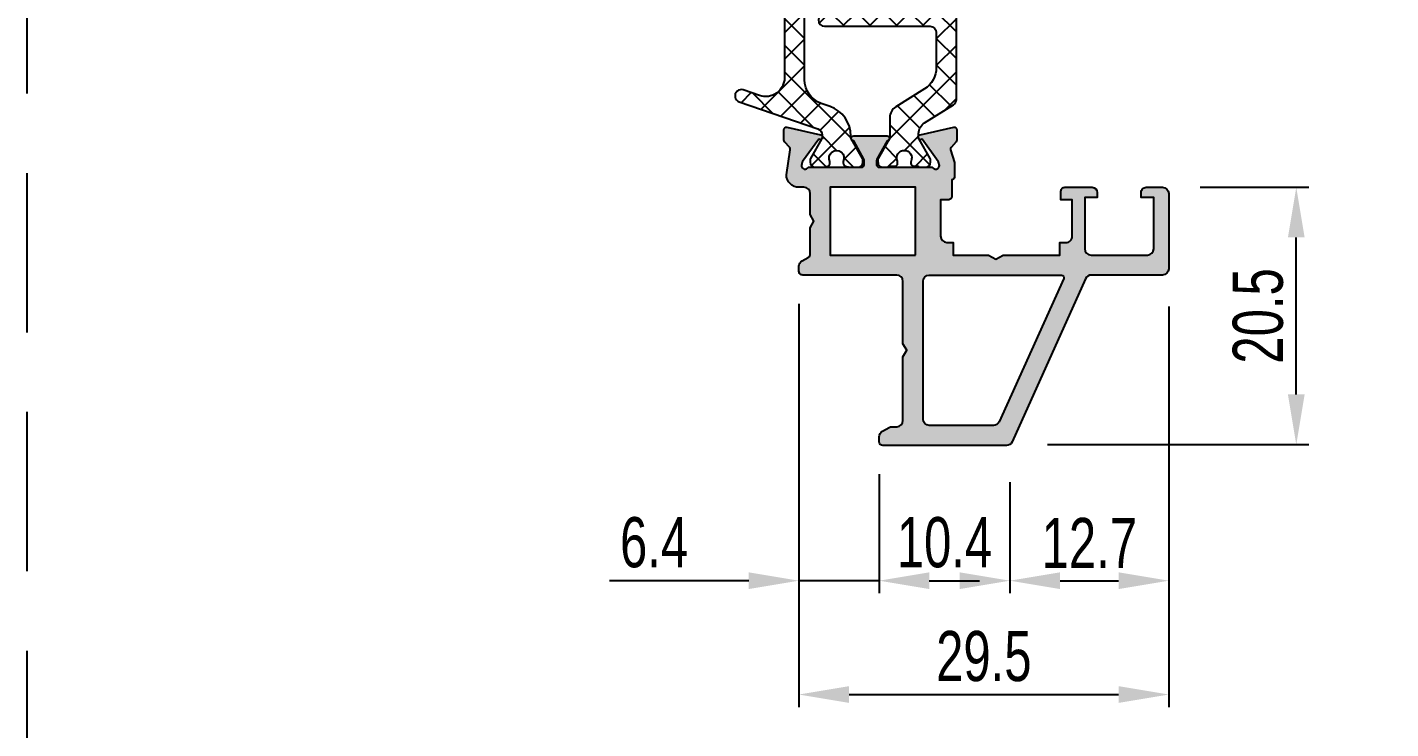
# Model space of a CAD drawing. Header units: millimetres. Extents: x -158 to 6343, y 4572 to 7765.
# Drawn here: x 3691 to 3799.8, y 5374.2 to 5430.2 of the extents above; entities that cross this region are included whole.
import ezdxf

# ---------------------------------------------------------------- set-up
doc = ezdxf.new("R2010")
doc.units = ezdxf.units.MM
doc.header["$LTSCALE"] = 0.2
doc.linetypes.add('DASHED2', pattern=[9.524999999999999, 6.35, -3.175])
for name, color, linetype in [('REYNAERS', 7, 'Continuous'), ('RI-DIMENSION', 7, 'Continuous'), ('RI-HATCH-PI', 4, 'Continuous'), ('RI-LAYOUT', 7, 'Continuous'), ('RI-PROFILE', 7, 'Continuous')]:
    doc.layers.add(name, color=color, linetype=linetype)
doc.styles.add('T7', font='arial.ttf', dxfattribs={"width": 0.7})
doc.dimstyles.new('SCHAAL1OP1', dxfattribs={"dimscale": 0, "dimtxt": 2, "dimasz": 2, "dimexe": 0.5, "dimexo": 1.5, "dimgap": 0.5, "dimtad": 1, "dimdec": 1, "dimzin": 9, "dimdsep": 46, "dimtxsty": 'T7', "dimcen": 2.5, "dimclrd": 256, "dimclre": 256, "dimclrt": 256, "dimadec": 1, "dimazin": 2, "dimtfac": 1, "dimtdec": 1, "dimtmove": 0, "dimatfit": 3, "dimfxl": 1, "dimtolj": 1, "dimtzin": 9, "dimlwd": -1, "dimlwe": -1, "dimarcsym": 0})

# ---------------------------------------------------------------- blocks, each defined once
blk = doc.blocks.new('0000771L')
at = {"layer": 'RI-HATCH-PI'}
h = blk.add_hatch(dxfattribs=at)
h.set_pattern_fill('_USER', color=256, scale=1.5, angle=45, style=0, double=1, pattern_type=0)
h.set_pattern_definition([(45, (-2.744036055404067, -250.6072429139832), (-1.060660171779821, 1.060660171779821), []), (135, (-2.744036055404067, -250.6072429139832), (-1.060660171779821, -1.060660171779821), [])])
h.paths.add_polyline_path([(-1.221007501593126, 26.14868742104905), (-0.5112406230107656, 26.40146833854164, 0.3172034444200635), (1.15000000000191, 28.7565655143528), (1.150000000001924, 28.86416697508094, -0.1316524975873717), (1.19019237886668, 29.01416697508122), (2.07320508075675, 30.54358983848336, 0.131652497587405), (2.099999999999994, 30.64358983848385), (2.099999999999994, 30.84999999999976, 0.4142135623730951), (1.700000000000017, 31.24999999999974), (1.118033988750603, 31.24999999999974, 0.04463227282278825), (1.082540846250667, 31.24682539682515, -0.01228680295397084), (0.7863281249999199, 31.20089361311632, 0.3768397148832004), (0.5250000000000199, 30.90339657769613), (0.5250000000000057, 30.79047375096527, -1.696140478029919), (-0.5249999999999488, 30.79047375096539), (-0.5249999999999915, 30.90339657769593, 0.3768397148830214), (-0.7863281250000478, 31.20089361311634, -0.01228680295389562), (-1.082540846248877, 31.24682539682495, 0.04463227282270655), (-1.118033988748476, 31.24999999999951), (-1.699999999999093, 31.24999999999974, 0.4142135623731891), (-2.099999999999909, 30.84999999999911), (-2.099999999999923, 30.64358983848727, 0.1316524975873226), (-2.073205080756742, 30.54358983848693), (-1.190192378864621, 29.01416697507984, -0.1316524975851595), (-1.15000000000002, 28.86416697508252), (-1.149999999998272, 28.65695085332744, -0.3201025237032824), (-1.487215922769649, 28.18419156552362), (-7.762784077233305, 26.02334016086036, 1), (-7.437215922776193, 25.0778215852612), (-6.138352231690401, 25.52505622000139, -0.515033843275231), (-4.150000000004638, 24.1067783566024), (-4.150000000004638, 16.24999999999963, -0.4142135623731006), (-4.650000000004648, 15.74999999999963), (-7.600000000004617, 15.74999999999968, 1), (-7.600000000004667, 14.74999999999985), (-4.650000000004656, 14.74999999999963, -0.4142135623730723), (-4.150000000004638, 14.24999999999957), (-4.150000000004638, 6.393221643397307, -0.5150338432752145), (-6.138352231690329, 4.974943779998299), (-7.437215922776127, 5.422178414738411, 1), (-7.762784077233255, 4.47665983913905), (-1.487215922769655, 2.315808434476093, -0.3201025237032925), (-1.149999999998272, 1.843049146672282), (-1.15000000000002, 1.635833024917172, -0.1316524975851625), (-1.190192378864624, 1.485833024919835), (-2.073205080756726, -0.04358983848719333, 0.1316524975873085), (-2.099999999999909, -0.1435898384875287), (-2.099999999999909, -0.3499999999993726, 0.4142135623732665), (-1.699999999999015, -0.750000000000032), (-1.118033988749292, -0.7499999999996909, 0.04463227282244023), (-1.082540846249611, -0.7468253968251268, -0.01228680295391404), (-0.7863281250001117, -0.7008936131166976, 0.3768397148834404), (-0.5249999999999915, -0.4033965776963555), (-0.5250000000000057, -0.2904737509655639, -1.696140478029919), (0.5249999999999488, -0.2904737509656776), (0.5250000000000057, -0.4033965776962525, 0.3768397148829306), (0.7863281250000078, -0.700893613116623, -0.01228680295391019), (1.082540846249159, -0.7468253968253435, 0.04463227282283065), (1.118033988748795, -0.7499999999999183), (1.69999999999996, -0.750000000000032, 0.4142135623731938), (2.100000000000023, -0.3499999999999908), (2.099999999999994, -0.1435898384862, 0.1316524975872054), (2.073205080756942, -0.04358983848632292), (1.190192378866577, 1.485833024918666, -0.1316524975872047), (1.150000000001924, 1.635833024918757), (1.15000000000191, 1.743434485646919, 0.3172034444200653), (-0.5112406230107762, 4.098531661458065), (-1.221007501589216, 4.351312578949258, -0.3172034444200455), (-2.549999999999728, 6.235390319598554), (-2.550000000003365, 24.26460968039932, -0.3172034444201555)])
at = {"layer": 'RI-PROFILE'}
blk.add_lwpolyline([(-7.762784077233235, 26.02334016086038, 1.000000000000064), (-7.43721592277619, 25.0778215852612), (-6.138352231690362, 25.5250562200014, -0.5150338432752222), (-4.150000000004638, 24.1067783566024), (-4.150000000004638, 16.24999999999963, -0.414213562373095), (-4.650000000004638, 15.74999999999963), (-7.600000000004613, 15.74999999999968, 0.9999999999999999), (-7.600000000004641, 14.74999999999985), (-4.650000000004638, 14.74999999999963, -0.4142135623730284), (-4.150000000004638, 14.24999999999963), (-4.150000000004638, 6.393221643397308, -0.5150338432752224), (-6.138352231690362, 4.97494377999831), (-7.437215922776076, 5.422178414738394, 1.000000000000072), (-7.762784077233235, 4.476659839139043), (-1.487215922769693, 2.315808434476108, -0.320102523701012), (-1.149999999998272, 1.843049146676461), (-1.15000000000002, 1.635833024919717, -0.1316524975874129), (-1.19019237886468, 1.48583302491974), (-2.073205080755997, -0.04358983848593123, 0.1316524975874486), (-2.099999999999909, -0.1435898384861813), (-2.099999999999909, -0.3499999999995991, 0.4142135623723874), (-1.699999999999989, -0.7500000000000311), (-1.118033988749943, -0.74999999999969, 0.04463227282279933), (-1.082540846249969, -0.7468253968251899, -0.0122868029539525), (-0.7863281249995424, -0.7008936131166221, 0.3768397148831335), (-0.5249999999999915, -0.4033965776961024), (-0.5250000000000057, -0.290473750965563, -1.696140478029919), (0.5249999999999488, -0.2904737509656767), (0.5250000000000057, -0.4033965776961024, 0.3768397148830993), (0.7863281250000398, -0.7008936131166221, -0.01228680295395212), (1.082540846250197, -0.746825396825531, 0.04463227282291191), (1.118033988749914, -0.7499999999999174), (1.700000000000017, -0.7500000000000311, 0.4142135623731054), (2.100000000000023, -0.3500000000000538), (2.099999999999994, -0.1435898384862382, 0.1316524975874124), (2.073205080756878, -0.04358983848621545), (1.190192378865959, 1.48583302491974, -0.1316524975874498), (1.150000000001924, 1.635833024920285), (1.15000000000191, 1.743434485647268, 0.3172034444202084), (-0.511240623012327, 4.09853166145862), (-1.221007501589611, 4.351312578949401, -0.3172034444200902), (-2.549999999999727, 6.235390319599301), (-2.550000000003365, 24.26460968039933, -0.3172034444201574), (-1.221007501593107, 26.14868742104906), (-0.511240623012327, 26.40146833854109, 0.3172034444202195), (1.15000000000191, 28.75656551435256), (1.150000000001924, 28.86416697507942, -0.1316524975874378), (1.190192378865959, 29.01416697507997), (2.073205080757802, 30.54358983848519, 0.1316524975874002), (2.099999999999994, 30.64358983848595), (2.099999999999994, 30.84999999999976, 0.414213562373095), (1.700000000000017, 31.24999999999974), (1.118033988749914, 31.24999999999974, 0.04463227282288599), (1.082540846249913, 31.24682539682501, -0.01228680295395267), (0.7863281249995993, 31.20089361311627, 0.3768397148831936), (0.5250000000000199, 30.90339657769581), (0.5250000000000057, 30.79047375096527, -1.696140478029919), (-0.5249999999999488, 30.79047375096539), (-0.5249999999999915, 30.90339657769581, 0.3768397148830991), (-0.7863281250000114, 31.20089361311633, -0.01228680295395267), (-1.082540846250211, 31.24682539682518, 0.04463227282281151), (-1.118033988749914, 31.24999999999951), (-1.699999999999989, 31.24999999999974, 0.4142135623723874), (-2.099999999999909, 30.84999999999931), (-2.099999999999923, 30.64358983848589, 0.1316524975874577), (-2.073205080755997, 30.54358983848564), (-1.190192378864694, 29.01416697507997, -0.1316524975874249), (-1.15000000000002, 28.86416697507999), (-1.149999999998272, 28.65695085332325, -0.3201025237009971), (-1.487215922769693, 28.1841915655236)], format="xyb", close=True, dxfattribs=at)
blk = doc.blocks.new('0000868R')
at = {"layer": 'RI-HATCH-PI'}
h = blk.add_hatch(dxfattribs=at)
h.set_pattern_fill('_USER', color=256, scale=1.5, angle=45, style=0, double=1, pattern_type=0)
h.set_pattern_definition([(45, (-42.09515143727123, -124.3601148379411), (-1.060660171779821, 1.060660171779821), []), (135, (-42.09515143727123, -124.3601148379411), (-1.060660171779821, -1.060660171779821), [])])
edge = h.paths.add_edge_path()
edge.add_arc((4.183202925604512, 12.75330212208414), 0.5000000000000071, -89.99999999999602, 0, ccw=False)
edge.add_line((4.183202925604547, 12.25330212208414), (-4.224997074396171, 12.25330212208365))
edge.add_arc((-4.22499707439615, 11.75330212208365), 0.5, 90.00000000000244, 270.0000000000024)
edge.add_line((-4.224997074396128, 11.25330212208365), (4.18320292560459, 11.25330212208408))
edge.add_arc((4.183202925604633, 10.75330212208408), 0.4999999999999892, 0, 90.00000000000489, ccw=False)
edge.add_line((4.683202925604618, 10.75330212208408), (4.683202925604476, 7.951241797368738))
edge.add_arc((2.683202925604476, 7.951241797368823), 2, 301.99999999999886, 359.99999999999756, ccw=False)
edge.add_line((3.743041454070848, 6.255145605055958), (1.445083661371115, 4.819222208416761))
edge.add_arc((1.975002925604329, 3.971174112260314), 1.000000000000022, 121.9999999999998, 180)
edge.add_line((0.9750029256043078, 3.971174112260314), (0.9750029256042865, 2.385832991437269))
edge.add_arc((0.675002925604339, 2.385832991437283), 0.2999999999999474, 330.00000000000256, 359.9999999999973, ccw=False)
edge.add_line((0.9348105467396337, 2.23583299143732), (0.05179784484751337, 0.7064101280312514))
edge.add_arc((0.2250029256044002, 0.6064101280312428), 0.2000000000000028, 149.9999999999977, 179.9999999999959)
edge.add_line((0.02500292560439732, 0.606410128031257), (0.02500292560443285, 0.3999999665174983))
edge.add_arc((0.4250029256044101, 0.3999999665174983), 0.3999999999999773, 180, 270.0000000000061)
edge.add_line((0.4250029256044527, -3.348247901158174e-08), (0.9250029256043533, -3.34824363790176e-08))
edge.add_arc((0.9250029256044527, 0.09999996651755794), 0.09999999999999415, 269.999999999943, 360)
edge.add_line((1.025002925604447, 0.09999996651755794), (1.400002925604454, 0.09999996651755794))
edge.add_arc((1.400002925604426, 0.299999966517575), 0.2000000000000171, 270.0000000000081, 360.000000000004)
edge.add_line((1.600002925604443, 0.2999999665175892), (1.600002925604429, 0.4118062350558347))
edge.add_arc((1.400002925604333, 0.4118062350558489), 0.2000000000000952, 359.999999999996, 385.0078332346868)
edge.add_arc((2.125002925604406, 0.7499999665176489), 0.6000000000000065, 90.00000000000472, 205.0078332346888, ccw=False)
edge.add_arc((2.125002925604392, 0.7499999665176347), 0.6000000000000267, -25.00783323468329, 90.00000000000341, ccw=False)
edge.add_arc((2.850002925604464, 0.41180623505592), 0.2000000000000381, 154.9921667653191, 179.9999999999959)
edge.add_line((2.650002925604426, 0.4118062350559342), (2.65000292560444, 0.2999999665176603))
edge.add_arc((2.850002925604436, 0.2999999665176745), 0.1999999999999957, 180.0000000000041, 270.0000000000061)
edge.add_line((2.850002925604457, 0.09999996651767162), (3.225002925604457, 0.09999996651772847))
edge.add_arc((3.325002925604466, 0.09999996651772847), 0.1000000000000085, 180, 270)
edge.add_line((3.325002925604466, -3.348228005961573e-08), (3.825002925604466, -3.348228005961573e-08))
edge.add_arc((3.825002925604387, 0.399999966517754), 0.4000000000000377, 270.0000000000112, 360.000000000004)
edge.add_line((4.225002925604429, 0.3999999665177825), (4.225002925604414, 0.6064101280315555))
edge.add_arc((4.025002925604461, 0.606410128031527), 0.1999999999999531, 8.142219984548513e-12, 30.00000000001494)
edge.add_line((4.198208006361284, 0.7064101280315498), (3.315195304468972, 2.235832991437036))
edge.add_arc((3.575002925604245, 2.385832991437056), 0.299999999999962, 179.9999999999973, 210.0000000000088, ccw=False)
edge.add_line((3.275002925604284, 2.38583299143707), (3.275002925604255, 2.696263293918918))
edge.add_arc((4.275002925604234, 2.696263293918889), 0.9999999999999787, 121.99999999999889, 179.9999999999984, ccw=False)
edge.add_line((3.745083661371055, 3.544311390075308), (6.048162557721042, 4.983434807433582))
edge.add_arc((5.783202925604449, 5.407458855511777), 0.4999999999999914, 302.0000000000002, 360)
edge.add_line((6.283202925604442, 5.407458855511777), (6.283202925604684, 26.59235736146468))
edge.add_arc((5.783202925604698, 26.59235736146468), 0.4999999999999858, 0, 58.00000000000052)
edge.add_line((6.048162557721284, 27.01638140954287), (3.745083661371325, 28.45550482690115))
edge.add_arc((4.275002925604554, 29.30355292305757), 1.000000000000014, 179.9999999999984, 237.99999999999858, ccw=False)
edge.add_line((3.275002925604539, 29.30355292305759), (3.275002925604568, 29.61398322553944))
edge.add_arc((3.575002925604537, 29.61398322553941), 0.2999999999999687, 149.9999999999834, 179.9999999999946, ccw=False)
edge.add_line((3.31519530446927, 29.76398322553948), (3.625002925604633, 30.3005857659177))
edge.add_line((3.625002925604633, 30.3005857659177), (4.198208006361611, 31.29340608894498))
edge.add_arc((4.025002925604731, 31.39340608894497), 0.1999999999999959, 330.0000000000002, 360.0000000000081)
edge.add_line((4.225002925604727, 31.393406088945), (4.225002925604755, 31.59981625045876))
edge.add_arc((3.825002925604757, 31.59981625045873), 0.3999999999999986, 4.071109992273316e-12, 89.99999999999491)
edge.add_line((3.825002925604792, 31.99981625045874), (3.325002925604792, 31.99981625045879))
edge.add_arc((3.325002925604778, 31.89981625045883), 0.0999999999999801, 89.99999999999186, 180)
edge.add_line((3.225002925604798, 31.89981625045883), (2.850002925604784, 31.89981625045885))
edge.add_arc((2.850002925604763, 31.69981625045887), 0.1999999999999957, 89.99999999999389, 180)
edge.add_line((2.650002925604767, 31.69981625045887), (2.650002925604753, 31.58800998192061))
edge.add_arc((2.850002925604755, 31.58800998192064), 0.2000000000000028, 180.0000000000082, 205.0078332346852)
edge.add_arc((2.125002925604711, 31.24981625045893), 0.6000000000000263, -90.00000000000398, 25.007833234681925, ccw=False)
edge.add_arc((2.12500292560474, 31.24981625045891), 0.6000000000000046, 154.9921667653085, 269.99999999999324, ccw=False)
edge.add_arc((1.400002925604731, 31.58800998192069), 0.2000000000000239, 334.9921667653174, 360.0000000000081)
edge.add_line((1.600002925604755, 31.58800998192072), (1.60000292560477, 31.69981625045898))
edge.add_arc((1.400002925604774, 31.69981625045898), 0.1999999999999957, 0, 89.99999999999594)
edge.add_line((1.400002925604788, 31.89981625045897), (1.025002925604781, 31.89981625045903))
edge.add_arc((0.9250029256048364, 31.899816250459), 0.09999999999994458, 1.628443996910223e-11, 90.0000000000814)
edge.add_line((0.9250029256046943, 31.99981625045893), (0.4250029256047938, 31.99981625045905))
edge.add_arc((0.4250029256047299, 31.59981625045907), 0.3999999999999772, 89.99999999999085, 179.9999999999959)
edge.add_line((0.02500292560475259, 31.5998162504591), (0.02500292560472417, 31.39340608894534))
edge.add_arc((0.2250029256047767, 31.39340608894531), 0.2000000000000526, 179.9999999999919, 209.9999999999906)
edge.add_line((0.05179784484783312, 31.29340608894532), (0.9348105467399108, 29.76398322553922))
edge.add_arc((0.6750029256045664, 29.61398322553924), 0.3000000000000045, 0, 29.99999999999511, ccw=False)
edge.add_line((0.9750029256045707, 29.61398322553924), (0.9750029256045778, 28.02864210471614))
edge.add_arc((1.975002925604485, 28.02864210471617), 0.9999999999999076, 180.0000000000016, 238.0000000000021)
edge.add_line((1.445083661371363, 27.18059400855981), (3.743041454071033, 25.74467061192055))
edge.add_arc((2.683202925604618, 24.04857441960769), 2.000000000000013, -7.958078640513122e-13, 58.000000000000114, ccw=False)
edge.add_line((4.683202925604633, 24.04857441960766), (4.683202925604618, 21.24936269339801))
edge.add_arc((4.183202925604618, 21.24936269339801), 0.5, -89.99999999999682, 0, ccw=False)
edge.add_line((4.183202925604647, 20.74936269339801), (-4.224997074396086, 20.74936269339759))
edge.add_arc((-4.224997074396065, 20.24936269339759), 0.5, 90.00000000000244, 270.0000000000032)
edge.add_line((-4.224997074396036, 19.74936269339759), (4.183202925604675, 19.74936269339801))
edge.add_arc((4.183202925604711, 19.24936269339801), 0.4999999999999941, 0, 90.00000000000409, ccw=False)
edge.add_line((4.683202925604704, 19.24936269339801), (4.683202925604519, 12.75330212208414))
at = {"layer": 'RI-PROFILE'}
blk.add_lwpolyline([(4.683202925604519, 12.75330212208414, -0.4142135623730716), (4.183202925604547, 12.25330212208414), (-4.224997074396171, 12.25330212208365, 0.9999999999999963), (-4.224997074396128, 11.25330212208365), (4.18320292560459, 11.25330212208408, -0.4142135623731243), (4.683202925604618, 10.75330212208408), (4.683202925604476, 7.951241797368738, -0.2586175843558832), (3.743041454070848, 6.255145605055958), (1.445083661371115, 4.819222208416761, 0.2586175843558911), (0.9750029256043078, 3.971174112260314), (0.9750029256042865, 2.385832991437269, -0.1316524975873713), (0.9348105467396337, 2.23583299143732), (0.05179784484751337, 0.7064101280312514, 0.1316524975873879), (0.02500292560439732, 0.606410128031257), (0.02500292560443285, 0.3999999665174983, 0.4142135623731221), (0.4250029256044527, -3.348247901158174e-08), (0.9250029256043533, -3.34824363790176e-08, 0.4142135623733874), (1.025002925604447, 0.09999996651755794), (1.400002925604454, 0.09999996651755794, 0.4142135623730742), (1.600002925604443, 0.2999999665175892), (1.600002925604429, 0.4118062350558347, 0.109552400694139), (1.581252925604417, 0.4963546679213238, -0.5486632536580998), (2.125002925604356, 1.349999966517657, -0.5486632536581095), (2.668752925604423, 0.4963546679213522, 0.1095524006940769), (2.650002925604426, 0.4118062350559342), (2.65000292560444, 0.2999999665176603, 0.4142135623731159), (2.850002925604457, 0.09999996651767162), (3.225002925604457, 0.09999996651772847, 0.414213562373095), (3.325002925604466, -3.348228005961573e-08), (3.825002925604466, -3.348228005961573e-08, 0.4142135623730586), (4.225002925604429, 0.3999999665177825), (4.225002925604414, 0.6064101280315555, 0.1316524975874282), (4.198208006361284, 0.7064101280315498), (3.315195304468972, 2.235832991437036, -0.1316524975874454), (3.275002925604284, 2.38583299143707), (3.275002925604255, 2.696263293918918, -0.2586175843558879), (3.745083661371055, 3.544311390075308), (6.048162557721042, 4.983434807433582, 0.2586175843558874), (6.283202925604442, 5.407458855511777), (6.283202925604684, 26.59235736146468, 0.2586175843558911), (6.048162557721284, 27.01638140954287), (3.745083661371325, 28.45550482690115, -0.2586175843558903), (3.275002925604539, 29.30355292305759), (3.275002925604568, 29.61398322553944, -0.1316524975874453), (3.31519530446927, 29.76398322553948), (3.625002925604633, 30.3005857659177), (4.198208006361611, 31.29340608894498, 0.1316524975874282), (4.225002925604727, 31.393406088945), (4.225002925604755, 31.59981625045876, 0.4142135623730586), (3.825002925604792, 31.99981625045874), (3.325002925604792, 31.99981625045879, 0.414213562373095), (3.225002925604798, 31.89981625045883), (2.850002925604784, 31.89981625045885, 0.4142135623731159), (2.650002925604767, 31.69981625045887), (2.650002925604753, 31.58800998192061, 0.1095524006940769), (2.66875292560475, 31.5034615490552, -0.548663253658111), (2.125002925604669, 30.64981625045891, -0.5486632536580986), (1.581252925604758, 31.50346154905526, 0.109552400694139), (1.600002925604755, 31.58800998192072), (1.60000292560477, 31.69981625045898, 0.4142135623730742), (1.400002925604788, 31.89981625045897), (1.025002925604781, 31.89981625045903, 0.4142135623733874), (0.9250029256046943, 31.99981625045893), (0.4250029256047938, 31.99981625045905, 0.4142135623731211), (0.02500292560475259, 31.5998162504591), (0.02500292560472417, 31.39340608894534, 0.131652497587388), (0.05179784484783312, 31.29340608894532), (0.9348105467399108, 29.76398322553922, -0.1316524975873717), (0.9750029256045707, 29.61398322553924), (0.9750029256045778, 28.02864210471614, 0.258617584355891), (1.445083661371363, 27.18059400855981), (3.743041454071033, 25.74467061192055, -0.2586175843558948), (4.683202925604633, 24.04857441960766), (4.683202925604618, 21.24936269339801, -0.414213562373078), (4.183202925604647, 20.74936269339801), (-4.224997074396086, 20.74936269339759, 1.000000000000004), (-4.224997074396036, 19.74936269339759), (4.183202925604675, 19.74936269339801, -0.4142135623731186), (4.683202925604704, 19.24936269339801)], format="xyb", close=True, dxfattribs=at)
blk = doc.blocks.new('4E30102')
at = {"layer": 'RI-PROFILE'}
for points in [[(9.999999999998778, 0.3000014616805586), (9.999999999998778, 0.7057983254972626, -0.2723753441444001), (10.25717853441043, 1.142876963558201), (10.78674154850856, 1.43707863805691, -0.1274581865797777), (11.02956301409782, 1.499999999995971), (11.39999999999932, 1.499999999995971, 0.414213562373095), (11.89999999999932, 1.999999999995971), (11.90000000000023, 7.080386219409045), (12.20000000000041, 7.60000146168006), (11.90000000000023, 8.119616703950962), (11.90000000000114, 13.09999999999611, 0.4142135623719629), (11.40000000000205, 13.59999999999679), (3.900000000002962, 13.60000000000407, -0.414213562373761), (3.60000000000278, 13.90000000000493), (3.600000000003689, 14.3057983255065, -0.2723753441438977), (3.857178534413521, 14.74287696356539), (4.345357470363211, 15.01408748353669, 0.2723753441257345), (4.500000000003325, 15.27652100470284), (4.500000000003325, 17.38038621941002), (4.800000000003507, 17.90000146168058), (4.500000000003325, 18.41961670395137), (4.500000000005144, 20.09999999999952, 0.414213562373095), (4.000000000005144, 20.59999999999952), (3.600000000004599, 20.59999999999952, -0.4142135623728619), (2.600000000004599, 21.60000000000043), (2.910225128372673, 23.58887717547777, 0.2631925988207475), (2.867635902068884, 23.7811301328697), (2.456571383980787, 24.23795703516402, -0.18525640820099), (2.405243108869996, 24.37173565161124), (2.405243108869996, 25.19606560550375, -0.4796563285019602), (2.6485310316572, 25.39132480692781), (5.327820600900537, 24.79734060975165, -1.178331541214416), (5.18086582384845, 24.43104578829077), (3.891255217695885, 22.65604906553421, 0.08309359224700429), (3.861797665378305, 22.59696635602035), (3.800000000001688, 22.34999999999975, 0.7673269879755137), (4.359807621129818, 22.19999999999988), (8.600000000005508, 22.19999999999806, 0.414213562374427), (8.800000000004417, 22.39999999999788), (8.800000000004417, 22.74859206136905, 0.1264643973335883), (8.775210092850699, 22.84503594849964), (7.974329353149784, 24.29999999999843, -1.000000000011369), (7.974329353150694, 24.69999999999897), (10.62567064686178, 24.69999999999806, -0.9999999999886312), (10.62567064686087, 24.29999999999752), (9.824789907159044, 22.84503594849964, 0.1264643973347382), (9.800000000005326, 22.74859206136905), (9.800000000005326, 22.39999999999788, 0.4142135623754259), (10.00000000000514, 22.19999999999806), (14.2401923788681, 22.19999999999693, 0.767326987974171), (14.80000000000169, 22.34999999999975), (14.73820233462325, 22.59696635602126, 0.08309359224737532), (14.70874478230658, 22.65604906553524), (13.41913417616311, 24.43104578827622, -1.178331541217745), (13.27217939910193, 24.79734060975256), (15.95146896834527, 25.39132480692871, -0.4796563285019602), (16.19475689113247, 25.19606560550466), (16.19475689113247, 24.37173565161215, -0.185256408201137), (16.14342861602168, 24.23795703516482), (15.73236409793267, 23.78113013287049, 0.2631925988212488), (15.68977487162979, 23.58887717547868), (16.0000000000106, 22.57417650200814), (16.0000000000106, 21.92630117483447), (16.0000000000106, 21.4000014616817, -0.414213562373095), (15.80000000001078, 21.20000146168165), (15.80000000000987, 19.89998224306357, -0.4142135623742048), (15.50000000000969, 19.59998224306407), (14.90000096603094, 19.59998224306407), (14.90000096607096, 16.70000146156924, 0.4142135623679005), (15.40000096606914, 16.20000146157629), (15.90000096607733, 16.20000146157492), (15.90000096607824, 15.20000146157106), (18.72200075799506, 15.2000014615706), (19.30000000004443, 14.86629344358182), (19.87799924209472, 15.20000146157083), (24.40000000004571, 15.20000146156606), (24.40000000004662, 16.20000146156605), (24.90000000003934, 16.20000146156469, 0.4142135623773572), (25.40000000004116, 16.70000146157015), (25.40000000000842, 19.60000146166414), (24.50000000000787, 19.60000146166414), (24.49999999999878, 20.3000014616601, -0.4142135623753147), (24.79999999999896, 20.60000146166437), (27.0000000000106, 20.60000146166323, -0.4142135623666019), (27.40000000000205, 20.20000146166246), (27.40000000001024, 19.8000014616626), (26.4000000000066, 19.80000146166351), (26.40000000000842, 15.70000146166405, 0.4142135623729618), (26.90000000000842, 15.20000146166428), (31.40000000000387, 15.20000146166678, 0.4142135623718297), (31.90000000000296, 15.70000146166701), (31.90000000000114, 19.80000146166396), (30.90000000000842, 19.80000146165941), (30.90000000000205, 20.20000146166269, -0.4142135623802541), (31.30000000000805, 20.60000146166028), (32.60000000000096, 20.60000146166437, -0.4142135623694988), (33.10000000000096, 20.10000146166141), (33.10000000000278, 14.10000207778087, -0.4142135623732282), (32.60000000000278, 13.60000207778064), (26.92451212678466, 13.60000207778064, 0.2950712656434566), (26.46859791442117, 13.30528780783681), (20.6102923062987, 0.2947157316210181, -0.2950712656434004), (20.15437809393521, 1.461677307190712e-06), (10.29999999999896, 1.461680604109006e-06, -0.4142135623729842)], [(13.50000000000151, 2.100001461679604), (13.50000000000151, 13.10000146168051, -0.414213562373095), (14.00000000000151, 13.60000146168051), (24.53718929730681, 13.60000146168051, -0.5443165585226732), (24.71955498225239, 13.31788716965804), (19.57601256874628, 1.894715731621837, -0.2950712656434795), (19.12009835638278, 1.600001461678012), (14.00000000000151, 1.600001461679604, -0.4142135623729975)]]:
    blk.add_lwpolyline(points, format="xyb", close=True, dxfattribs=at)
blk.add_lwpolyline([(12.89998250837712, 15.20000146167929), (12.89998250837712, 20.60000146168188), (6.100000000000051, 20.60000146168188), (6.100000000000051, 15.20000146167929)], close=True, dxfattribs=at)
blk = doc.blocks.new('4030102b', base_point=(104.1181761770932, -8.438798130336409))
for name, p in [('0000771L', (110.7181761770982, 14.51120186966209)), ('0000868R', (113.9931732514947, 13.76120186966115)), ('4E30102', (104.1181761770937, -8.43879959201648))]:
    blk.add_blockref(name, p)
blk = doc.blocks.new('*D75')
at = {"layer": 'Defpoints', "color": 0, "transparency": 16777216}
for p in [(3752.579490217592, 5411.097499354861), (3758.979490217587, 5397.091702491036), (3758.979490217587, 5386.007605832419)]:
    blk.add_point(p, dxfattribs=at)
at = {"layer": 'RI-DIMENSION', "color": 7, "transparency": 16777216}
for p, q in [((3752.579490217592, 5408.097499354861), (3752.579490217592, 5385.007605832419)), ((3758.979490217587, 5394.091702491036), (3758.979490217587, 5385.007605832419)), ((3748.579490217592, 5386.007605832419), (3737.477989535464, 5386.007605832419)), ((3758.979490217587, 5386.007605832419), (3752.579490217592, 5386.007605832419)), ((3762.979490217587, 5386.007605832419), (3766.979490217587, 5386.007605832419))]:
    blk.add_line(p, q, dxfattribs=at)
for points in [[(3748.579490217592, 5386.674272499086), (3748.579490217592, 5385.340939165752), (3752.579490217592, 5386.007605832419)], [(3762.979490217587, 5386.674272499086), (3762.979490217587, 5385.340939165752), (3758.979490217587, 5386.007605832419)]]:
    blk.add_solid(points, dxfattribs=at)
at = {"layer": 'RI-DIMENSION', "transparency": 16777216, "insert": (3741.028739876528, 5389.049897783306), "char_height": 4, "attachment_point": 5, "style": 'T7'}
blk.add_mtext('\\A1;6.4', dxfattribs=at)
blk = doc.blocks.new('*D76')
at = {"layer": 'Defpoints', "color": 0, "transparency": 16777216}
for p in [(3758.979490217587, 5397.497499354851), (3769.405306274023, 5396.871796034171), (3769.405306274023, 5386.007605832419)]:
    blk.add_point(p, dxfattribs=at)
at = {"layer": 'RI-DIMENSION', "color": 7, "transparency": 16777216}
for p, q in [((3758.979490217587, 5394.497499354851), (3758.979490217587, 5385.007605832419)), ((3769.405306274023, 5393.871796034171), (3769.405306274023, 5385.007605832419)), ((3762.979490217587, 5386.007605832419), (3765.405306274023, 5386.007605832419))]:
    blk.add_line(p, q, dxfattribs=at)
for points in [[(3762.979490217587, 5386.674272499086), (3762.979490217587, 5385.340939165752), (3758.979490217587, 5386.007605832419)], [(3765.405306274023, 5386.674272499086), (3765.405306274023, 5385.340939165752), (3769.405306274023, 5386.007605832419)]]:
    blk.add_solid(points, dxfattribs=at)
at = {"layer": 'RI-DIMENSION', "transparency": 16777216, "insert": (3764.192398245805, 5389.049897783306), "char_height": 4, "attachment_point": 5, "style": 'T7'}
blk.add_mtext('\\A1;10.4', dxfattribs=at)
blk = doc.blocks.new('*D77')
at = {"layer": 'Defpoints', "color": 0, "transparency": 16777216}
for p in [(3782.079490217591, 5410.891703107136), (3769.405306274023, 5396.871796034171), (3782.079490217591, 5386.007605832419)]:
    blk.add_point(p, dxfattribs=at)
at = {"layer": 'RI-DIMENSION', "color": 7, "transparency": 16777216}
for p, q in [((3782.079490217591, 5407.891703107136), (3782.079490217591, 5385.007605832419)), ((3769.405306274023, 5393.871796034171), (3769.405306274023, 5385.007605832419)), ((3773.405306274023, 5386.007605832419), (3778.079490217591, 5386.007605832419))]:
    blk.add_line(p, q, dxfattribs=at)
for points in [[(3773.405306274023, 5386.674272499086), (3773.405306274023, 5385.340939165752), (3769.405306274023, 5386.007605832419)], [(3778.079490217591, 5386.674272499086), (3778.079490217591, 5385.340939165752), (3782.079490217591, 5386.007605832419)]]:
    blk.add_solid(points, dxfattribs=at)
at = {"layer": 'RI-DIMENSION', "transparency": 16777216, "insert": (3775.742398245807, 5389.015791371301), "char_height": 4, "attachment_point": 5, "style": 'T7'}
blk.add_mtext('\\A1;12.7', dxfattribs=at)
blk = doc.blocks.new('*D78')
at = {"layer": 'Defpoints', "color": 0, "transparency": 16777216}
for p in [(3752.579490217591, 5410.691701029359), (3782.079490217591, 5410.891703107136), (3782.079490217591, 5376.926567273207)]:
    blk.add_point(p, dxfattribs=at)
at = {"layer": 'RI-DIMENSION', "color": 7, "transparency": 16777216}
for p, q in [((3752.579490217591, 5407.691701029359), (3752.579490217591, 5375.926567273207)), ((3782.079490217591, 5407.891703107136), (3782.079490217591, 5375.926567273207)), ((3756.579490217591, 5376.926567273207), (3778.079490217591, 5376.926567273207))]:
    blk.add_line(p, q, dxfattribs=at)
for points in [[(3756.579490217591, 5377.593233939874), (3756.579490217591, 5376.25990060654), (3752.579490217591, 5376.926567273207)], [(3778.079490217591, 5377.593233939874), (3778.079490217591, 5376.25990060654), (3782.079490217591, 5376.926567273207)]]:
    blk.add_solid(points, dxfattribs=at)
at = {"layer": 'RI-DIMENSION', "transparency": 16777216, "insert": (3767.329490217591, 5379.968859224094), "char_height": 4, "attachment_point": 5, "style": 'T7'}
blk.add_mtext('\\A1;29.5', dxfattribs=at)
blk = doc.blocks.new('*D83')
at = {"layer": 'Defpoints', "color": 0, "transparency": 16777216}
for p in [(3781.579490217591, 5417.391702491022), (3792.250690854977, 5417.391702491022), (3769.405306274025, 5396.871796034173)]:
    blk.add_point(p, dxfattribs=at)
at = {"layer": 'RI-DIMENSION', "color": 7, "transparency": 16777216}
for p, q in [((3784.579490217591, 5417.391702491022), (3793.250690854977, 5417.391702491022)), ((3792.250690854977, 5400.871796034173), (3792.250690854977, 5413.391702491022)), ((3772.405306274025, 5396.871796034173), (3793.250690854977, 5396.871796034173))]:
    blk.add_line(p, q, dxfattribs=at)
for points in [[(3791.58402418831, 5413.391702491022), (3792.917357521643, 5413.391702491022), (3792.250690854977, 5417.391702491022)], [(3791.58402418831, 5400.871796034173), (3792.917357521643, 5400.871796034173), (3792.250690854977, 5396.871796034173)]]:
    blk.add_solid(points, dxfattribs=at)
at = {"layer": 'RI-DIMENSION', "transparency": 16777216, "insert": (3789.208398904091, 5407.131749262595), "char_height": 4, "attachment_point": 5, "rotation": 90, "style": 'T7'}
blk.add_mtext('\\A1;20.5', dxfattribs=at)

msp = doc.modelspace()

# ---------------------------------------------------------------- hatches: boundary and pattern name
at = {"layer": 'REYNAERS', "transparency": 33554687}
h = msp.add_hatch(color=256, dxfattribs=at)
h.dxf.hatch_style = 1
h.paths.add_polyline_path([(3761.979489903737, 5452.591703952705), (3761.979489903738, 5481.091703952705), (3753.079489903737, 5481.091703952705), (3753.079489903737, 5452.591703952705)], flags=16)
edge = h.paths.add_edge_path()
edge.add_line((3763.688992027829, 5450.536208991253), (3762.414729384188, 5448.749762713872))
edge.add_arc((3762.294898076691, 5448.589636333334), 0.2000000000019531, 53.19048705328616, 257.4999384066084)
edge.add_line((3762.251609943997, 5448.394377178443), (3764.930896860092, 5447.800390547368))
edge.add_arc((3764.976609460085, 5447.995098014298), 0.2000015986851711, 256.7876232195745, 359.2797737206845)
edge.add_line((3765.176595257558, 5447.992583996424), (3765.176596154506, 5448.826870173136))
edge.add_arc((3764.976594947619, 5448.827316198935), 0.200001704231252, 359.8722240034369, 399.047345468203)
edge.add_line((3765.131921404601, 5448.953309744235), (3764.720763219641, 5449.479569388795))
edge.add_arc((3764.878365502742, 5449.602701514421), 0.1999999999999527, 162.9999384007743, 217.99993840076, ccw=False)
edge.add_line((3764.687104614415, 5449.661176060992), (3764.979489966794, 5450.841703958468))
edge.add_arc((3765.279489966794, 5450.841703958468), 0.2999999999996703, 29.999999999734428, 180.000000000019, ccw=False)
edge.add_line((3765.539297587929, 5450.991703958467), (3768.079489903736, 5450.991703952704))
edge.add_arc((3768.079489903736, 5451.491703952704), 0.5000000000001137, 270.0000000000196, 360)
edge.add_line((3768.579489903737, 5451.491703952704), (3768.579489903737, 5452.983413575839))
edge.add_arc((3768.079489903737, 5452.983413575839), 0.5, 2.442665995363981e-12, 60.00000000001522)
edge.add_line((3768.329489903736, 5453.416426277731), (3767.379489903737, 5453.964909033461))
edge.add_arc((3767.279489903737, 5453.791703952705), 0.2000000000000285, 60.00000000003009, 179.9999999999898)
edge.add_line((3767.079489903737, 5453.791703952705), (3767.079489903737, 5452.891703952705))
edge.add_arc((3766.579489903737, 5452.891703952705), 0.5, -90, 0, ccw=False)
edge.add_line((3766.579489903737, 5452.391703952705), (3764.079489903737, 5452.391703952705))
edge.add_arc((3764.079489903737, 5452.891703952705), 0.5, 180, 270, ccw=False)
edge.add_line((3763.579489903737, 5452.891703952705), (3763.579498899386, 5456.32208871041))
edge.add_line((3763.579498899386, 5456.32208871041), (3763.279489903737, 5456.841703952703))
edge.add_line((3763.279489903737, 5456.841703952703), (3763.579452676959, 5457.361254716303))
edge.add_line((3763.57945267696, 5457.361254716303), (3763.580066468366, 5460.392270889915))
edge.add_arc((3764.080066459434, 5460.39217638073), 0.500000000000052, 89.9891700450201, 179.9891700450144, ccw=False)
edge.add_line((3764.080160968619, 5460.892176371798), (3766.579489903737, 5460.891703952705))
edge.add_arc((3766.579489903737, 5460.391703952705), 0.5, -7.958078640513122e-13, 90, ccw=False)
edge.add_line((3767.079489903737, 5460.391703952705), (3767.079489903737, 5459.091703952705))
edge.add_arc((3767.279489903737, 5459.091703952705), 0.2000000000000171, 179.9999999999959, 299.9999999999765)
edge.add_line((3767.379489903738, 5458.918498871948), (3768.329489903737, 5459.466981627678))
edge.add_arc((3768.079489903737, 5459.89999432957), 0.5000000000000424, 299.9999999999878, 360.0000000000016)
edge.add_line((3768.579489903737, 5459.89999432957), (3768.579489903737, 5463.48341357584))
edge.add_arc((3768.079489903737, 5463.48341357584), 0.5, 2.116977195982116e-11, 60.00000000000028)
edge.add_line((3768.329489903737, 5463.916426277732), (3767.379489903737, 5464.464909033462))
edge.add_arc((3767.279489903736, 5464.291703952706), 0.1999999999991898, 59.99999999983967, 180.0000000002605)
edge.add_line((3767.079489903737, 5464.291703952706), (3767.079489903737, 5463.191703952705))
edge.add_arc((3766.579489903737, 5463.191703952705), 0.5000000000001137, -89.99999999998698, 1.3017142919125035e-11, ccw=False)
edge.add_line((3766.579489903737, 5462.691703952705), (3764.079489903737, 5462.691703952705))
edge.add_arc((3764.079489903737, 5463.191703952705), 0.5, 180, 270, ccw=False)
edge.add_line((3763.579489903737, 5463.191703952705), (3763.579489903736, 5471.172088710436))
edge.add_line((3763.579489903736, 5471.172088710435), (3763.279489903737, 5471.691703952704))
edge.add_line((3763.279489903737, 5471.691703952705), (3763.579489903736, 5472.211319194975))
edge.add_line((3763.579489903736, 5472.211319194974), (3763.579489903737, 5480.891703952704))
edge.add_line((3763.579489903737, 5480.891703952704), (3767.079489903737, 5480.891703952704))
edge.add_line((3767.079489903737, 5480.891703952704), (3767.079489903737, 5478.678039410034))
edge.add_line((3767.079489903737, 5478.678039410034), (3767.749469988239, 5478.498518787447))
edge.add_arc((3767.80123379726, 5478.691703952703), 0.199999999997837, 254.9999999998142, 299.9999999998479)
edge.add_line((3767.901233797258, 5478.518498871947), (3768.329489903737, 5478.765752650305))
edge.add_arc((3768.079489903737, 5479.198765352197), 0.5000000000000041, 299.9999999999997, 359.9999999999788)
edge.add_line((3768.579489903737, 5479.198765352197), (3768.579489903737, 5482.191703952704))
edge.add_arc((3768.079489903737, 5482.191703952705), 0.5, 0, 90)
edge.add_line((3768.079489903737, 5482.691703952705), (3729.979489903738, 5482.691703952705))
edge.add_arc((3729.979489903738, 5482.191703952705), 0.5, 90, 180)
edge.add_line((3729.479489903738, 5482.191703952705), (3729.479489903738, 5479.191703952698))
edge.add_arc((3729.979489903737, 5479.191703952699), 0.4999999999995453, 180.0000000001563, 270.0000000002084)
edge.add_line((3729.979489903739, 5478.6917039527), (3731.279489903732, 5478.691703952706))
edge.add_arc((3731.279489903731, 5479.091703952707), 0.4000000000007731, 270.0000000001303, 360.0000000001629)
edge.add_line((3731.679489903732, 5479.091703952708), (3731.67948990373, 5479.491703952706))
edge.add_line((3731.67948990373, 5479.491703952706), (3730.679489903737, 5479.491703952699))
edge.add_line((3730.679489903738, 5479.4917039527), (3730.679489903739, 5481.491703952715))
edge.add_line((3730.679489903739, 5481.491703952715), (3736.179489903738, 5481.491703952705))
edge.add_line((3736.179489903738, 5481.491703952705), (3736.17948990373, 5479.491703952714))
edge.add_line((3736.17948990373, 5479.491703952714), (3735.17948990373, 5479.491703952713))
edge.add_line((3735.17948990373, 5479.491703952713), (3735.179489903731, 5479.091703952713))
edge.add_arc((3735.57948990373, 5479.091703952713), 0.399999999999693, 180.0000000000082, 270.0000000001221)
edge.add_line((3735.579489903732, 5478.691703952713), (3737.579489903733, 5478.691703952716))
edge.add_arc((3737.579489903732, 5479.191703952716), 0.5000000000000568, 270.0000000001107, 360.0000000001498)
edge.add_line((3738.079489903732, 5479.191703952718), (3738.079489903731, 5479.491703952718))
edge.add_line((3738.079489903731, 5479.491703952717), (3737.17948990373, 5479.491703952715))
edge.add_line((3737.17948990373, 5479.491703952716), (3737.179489903729, 5480.991703952704))
edge.add_line((3737.179489903729, 5480.991703952704), (3750.027126719917, 5480.690588422343))
edge.add_arc((3749.991980121895, 5479.191000239992), 1.500000000000395, 10.222145539949281, 88.65737597350977, ccw=False)
edge.add_arc((3751.271345337562, 5479.421704910386), 0.1999999999996371, -89.99999999996737, 10.222145540063991, ccw=False)
edge.add_line((3751.271345337562, 5479.221704910387), (3749.479489896728, 5479.221704910387))
edge.add_line((3749.479489896728, 5479.221704910387), (3749.479489896711, 5478.921704910389))
edge.add_arc((3749.979489896719, 5478.921704910395), 0.5000000000083844, 180.0000000007068, 270.0000000009608)
edge.add_line((3749.979489896728, 5478.421704910387), (3751.479489903739, 5478.421704910386))
edge.add_line((3751.479489903738, 5478.421704910386), (3751.479489903736, 5474.541707993886))
edge.add_line((3751.479489903737, 5474.541707993887), (3747.779488826087, 5474.541703009756))
edge.add_arc((3747.779489903736, 5473.741703009757), 0.7999999999999982, 90.00007718097038, 180)
edge.add_line((3746.979489903737, 5473.741703009757), (3746.979489903737, 5470.591703952699))
edge.add_arc((3747.479489903737, 5470.591703952699), 0.5, 180.0000000000521, 270)
edge.add_line((3747.479489903737, 5470.091703952699), (3747.979489903737, 5470.091703952699))
edge.add_arc((3747.979489903737, 5470.591703952699), 0.5, 270, 359.9999999999479)
edge.add_line((3748.479489903737, 5470.591703952699), (3748.479489903737, 5472.541703952699))
edge.add_line((3748.479489903737, 5472.541703952699), (3751.479489903737, 5472.541703952699))
edge.add_line((3751.479489903737, 5472.541703952699), (3751.479489903739, 5463.111319194969))
edge.add_line((3751.479489903738, 5463.111319194969), (3751.779489903737, 5462.591703952699))
edge.add_line((3751.779489903737, 5462.591703952699), (3751.479489903738, 5462.07208871043))
edge.add_line((3751.479489903738, 5462.07208871043), (3751.479489903736, 5452.541707993886))
edge.add_line((3751.479489903737, 5452.541707993886), (3748.479489903738, 5452.541707993886))
edge.add_line((3748.479489903738, 5452.541707993886), (3748.479489903737, 5454.591703952699))
edge.add_arc((3747.979489903737, 5454.591703952699), 0.5, 0, 90)
edge.add_line((3747.979489903737, 5455.091703952699), (3747.479489903737, 5455.091703952699))
edge.add_arc((3747.479489903737, 5454.591703952699), 0.5, 90, 180)
edge.add_line((3746.979489903737, 5454.591703952699), (3746.979489903737, 5451.791718458323))
edge.add_arc((3747.779489903737, 5451.791718458323), 0.8000000000001251, 179.9999999999959, 270.0000000000041)
edge.add_line((3747.779489903737, 5450.991718458323), (3751.019682238142, 5450.991704065978))
edge.add_arc((3751.279489859277, 5450.84170406598), 0.299999999999684, -8.071765478234738e-12, 150.0000000002804, ccw=False)
edge.add_line((3751.579489859278, 5450.84170406598), (3751.871875211657, 5449.661176060992))
edge.add_arc((3751.68061432333, 5449.602701514421), 0.2000000000000375, -37.999938400771725, 17.000061599209573, ccw=False)
edge.add_line((3751.838216606432, 5449.479569388795), (3751.427058421472, 5448.953309744235))
edge.add_arc((3751.582384878453, 5448.827316198936), 0.2000017042312521, 140.9526545318751, 180.1277759966405)
edge.add_line((3751.382383671566, 5448.826870173136), (3751.382384568513, 5447.992583996424))
edge.add_arc((3751.582370365986, 5447.995098014298), 0.2000015986851109, 180.7202262793035, 283.2123767804164)
edge.add_line((3751.62808296598, 5447.800390547368), (3754.307369882074, 5448.394377178443))
edge.add_arc((3754.264081749381, 5448.589636333334), 0.2000000000019297, 282.5000615933973, 486.8095129467155)
edge.add_line((3754.144250441884, 5448.749762713872), (3752.869987798244, 5450.536208991253))
edge.add_arc((3753.03281077702, 5450.652349757434), 0.1999999999671805, 197.0000615977324, 215.5000616008361, ccw=False)
edge.add_line((3752.841549888723, 5450.593875210877), (3752.779489859283, 5450.841698782899))
edge.add_arc((3753.079489859283, 5450.841699105416), 0.3000000000000568, 30.000061599212984, 180.0000615960923, ccw=False)
edge.add_line((3753.339297319152, 5450.991699384736), (3757.579489707313, 5450.991703943404))
edge.add_arc((3757.579489922335, 5450.791703952703), 0.1999999907012598, 6.159609239375641e-05, 90.0000615991865, ccw=False)
edge.add_line((3757.779489913036, 5450.791704167714), (3757.779490360722, 5450.375293996914))
edge.add_arc((3757.579490360698, 5450.375293781897), 0.200000000024149, -29.999938399265886, 6.159762847346428e-05, ccw=False)
edge.add_line((3757.752695548989, 5450.275293968104), (3756.9538810708, 5448.891703270803))
edge.add_arc((3756.953881285823, 5448.691703270803), 0.2000000000000545, 90.00006159931392, 269.9997910096337)
edge.add_line((3756.953880556309, 5448.491703270805), (3759.605099269764, 5448.491703270805))
edge.add_arc((3759.605098540249, 5448.691703270803), 0.2000000000000614, 270.0002089903826, 449.9999384006698)
edge.add_line((3759.605098755272, 5448.891703270804), (3758.806284277082, 5450.275293968105))
edge.add_arc((3758.979489465373, 5450.375293781897), 0.2000000000240908, 179.9999384023675, 209.9999383992705, ccw=False)
edge.add_line((3758.77948946535, 5450.375293996914), (3758.779489913036, 5450.791704167714))
edge.add_arc((3758.979489903737, 5450.791703952703), 0.1999999907012598, 89.9999384008135, 179.9999384039075, ccw=False)
edge.add_line((3758.979490118759, 5450.991703943404), (3763.21968250692, 5450.991699384736))
edge.add_arc((3763.479489966789, 5450.841699105416), 0.3000000000000627, -6.159608960842888e-05, 149.9999384007846, ccw=False)
edge.add_line((3763.779489966789, 5450.841698782899), (3763.717429937348, 5450.593875210877))
edge.add_arc((3763.526169049052, 5450.652349757434), 0.1999999999667903, 324.49993839927896, 342.99993840238244, ccw=False)
h.paths.add_polyline_path([(3761.879472725965, 5411.991702491035), (3761.879472725965, 5417.391702491037), (3755.079490217588, 5417.391702491037), (3755.079490217588, 5411.991702491035)], flags=16)
edge = h.paths.add_edge_path(flags=16)
edge.add_line((3762.479490217589, 5398.891702491034), (3762.479490217589, 5409.891702491035))
edge.add_arc((3762.979490217589, 5409.891702491035), 0.5, 90, 180, ccw=False)
edge.add_line((3762.979490217589, 5410.391702491035), (3773.516679514894, 5410.391702491035))
edge.add_arc((3773.516679514894, 5410.191702491035), 0.2000000000000277, -24.240738086882573, 90.00000000000409, ccw=False)
edge.add_line((3773.69904519984, 5410.109588199013), (3768.555502786334, 5398.686416760976))
edge.add_arc((3768.09958857397, 5398.891702491032), 0.4999999999995935, 270.0000000000049, 335.75926191313545, ccw=False)
edge.add_line((3768.09958857397, 5398.391702491033), (3762.979490217589, 5398.391702491035))
edge.add_arc((3762.979490217589, 5398.891702491035), 0.5000000000000835, 180.0000000000096, 269.9999999999902, ccw=False)
edge = h.paths.add_edge_path()
edge.add_line((3758.979490217586, 5397.091702491036), (3758.979490217586, 5397.497499354853))
edge.add_arc((3759.479490217587, 5397.497499354851), 0.5000000000009095, 119.05460409901161, 179.9999999998964, ccw=False)
edge.add_line((3759.236668751998, 5397.934577992914), (3759.766231766096, 5398.228779667412))
edge.add_arc((3760.009053231685, 5397.791701029351), 0.4999999999998424, 89.99999999996737, 119.0546040990424, ccw=False)
edge.add_line((3760.009053231685, 5398.291701029351), (3760.379490217587, 5398.291701029351))
edge.add_arc((3760.379490217587, 5398.791701029351), 0.5, 270, 360)
edge.add_line((3760.879490217587, 5398.791701029351), (3760.879490217588, 5403.872087248765))
edge.add_line((3760.879490217588, 5403.872087248764), (3761.179490217588, 5404.391702491035))
edge.add_line((3761.179490217588, 5404.391702491035), (3760.879490217588, 5404.911317733306))
edge.add_line((3760.879490217588, 5404.911317733306), (3760.879490217589, 5409.891701029351))
edge.add_arc((3760.379490217588, 5409.891701029351), 0.5000000000008527, 1.954132796287852e-11, 89.99999999979808)
edge.add_line((3760.37949021759, 5410.391701029352), (3752.879490217591, 5410.391701029359))
edge.add_arc((3752.879490217591, 5410.691701029359), 0.3000000000001819, 179.9999999998697, 270, ccw=False)
edge.add_line((3752.57949021759, 5410.69170102936), (3752.579490217591, 5411.097499354862))
edge.add_arc((3753.07949021759, 5411.097499354861), 0.4999999999990621, 119.0546040991257, 179.9999999999027, ccw=False)
edge.add_line((3752.836668752001, 5411.53457799292), (3753.324847687951, 5411.805788512892))
edge.add_arc((3753.179164170733, 5412.068413881121), 0.3003261081331949, 299.0180037960329, 359.9633996929357)
edge.add_line((3753.479490217591, 5412.068222034058), (3753.479490217591, 5414.172087248765))
edge.add_line((3753.479490217591, 5414.172087248765), (3753.779490217591, 5414.691702491035))
edge.add_line((3753.779490217591, 5414.691702491035), (3753.479490217591, 5415.211317733306))
edge.add_line((3753.479490217591, 5415.211317733307), (3753.479490217593, 5416.891701029355))
edge.add_arc((3752.979490217593, 5416.891701029354), 0.5, 0, 90)
edge.add_line((3752.979490217593, 5417.391701029354), (3752.579490217592, 5417.391701029354))
edge.add_arc((3752.579490217593, 5418.391701029355), 1.000000000000853, 179.9999999999967, 269.9999999999511, ccw=False)
edge.add_line((3751.579490217592, 5418.391701029355), (3751.88971534596, 5420.380578204833))
edge.add_arc((3751.698454394767, 5420.439052545777), 0.2000000000001813, 343.0000000000355, 401.9816897436453)
edge.add_line((3751.847126119656, 5420.572831162225), (3751.436061601568, 5421.029658064519))
edge.add_arc((3751.584733326457, 5421.163436680966), 0.1999999999998054, 179.9999999999104, 221.9816897435323, ccw=False)
edge.add_line((3751.384733326458, 5421.163436680967), (3751.384733326458, 5421.987766634859))
edge.add_arc((3751.584733326457, 5421.987766634859), 0.1999999999998039, 77.50000000005241, 180.0000000000621, ccw=False)
edge.add_line((3751.628021249245, 5422.183025836282), (3754.307310818488, 5421.589041639107))
edge.add_arc((3754.264022895703, 5421.393782437689), 0.1999999999930202, -121.22058389751618, 77.50000000015109, ccw=False)
edge.add_line((3754.160356041436, 5421.222746817646), (3752.870745435283, 5419.44775009489))
edge.add_arc((3753.032548834159, 5419.33019304443), 0.2000000000002511, 144.0000000000211, 162.9999999999693)
edge.add_line((3752.841287882966, 5419.388667385376), (3752.779490217589, 5419.141701029355))
edge.add_arc((3753.079490217586, 5419.141701029355), 0.2999999999967287, 180.0000000000773, 329.9999999995802)
edge.add_line((3753.339297838717, 5418.991701029355), (3757.579490217593, 5418.991701029353))
edge.add_arc((3757.579490217593, 5419.191701029352), 0.1999999999989086, 270, 360.0000000002606)
edge.add_line((3757.779490217592, 5419.191701029353), (3757.779490217592, 5419.540293090724))
edge.add_arc((3757.57949021759, 5419.540293090724), 0.2000000000015802, 2.646221494956737e-11, 28.83045745601808)
edge.add_line((3757.754700310438, 5419.636736977855), (3756.953819570737, 5421.091701029353))
edge.add_arc((3756.953819570736, 5421.291701029354), 0.2000000000002728, 89.99999999921829, 270.0000000005211, ccw=False)
edge.add_line((3756.953819570738, 5421.491701029354), (3759.605160864449, 5421.491701029353))
edge.add_arc((3759.605160864447, 5421.291701029353), 0.2000000000002728, -89.99999999947892, 89.99999999921829, ccw=False)
edge.add_line((3759.605160864448, 5421.091701029352), (3758.804280124747, 5419.636736977855))
edge.add_arc((3758.979490217593, 5419.540293090725), 0.1999999999998182, 151.1695425438526, 180.0000000001038)
edge.add_line((3758.779490217593, 5419.540293090724), (3758.779490217593, 5419.191701029353))
edge.add_arc((3758.979490217592, 5419.191701029352), 0.1999999999990223, 179.999999999772, 270.000000000228)
edge.add_line((3758.979490217593, 5418.991701029353), (3763.219682596456, 5418.991701029352))
edge.add_arc((3763.479490217589, 5419.141701029355), 0.2999999999999949, 210.0000000006584, 359.9999999999688)
edge.add_line((3763.779490217589, 5419.141701029354), (3763.717692552211, 5419.388667385376))
edge.add_arc((3763.526431601019, 5419.330193044435), 0.199999999998441, 16.99999999923891, 35.99999999927239)
edge.add_line((3763.688234999894, 5419.447750094891), (3762.398624393751, 5421.222746817632))
edge.add_arc((3762.294957539478, 5421.393782437682), 0.2000000000020999, 102.50000000007691, 301.2205838980675, ccw=False)
edge.add_line((3762.251669616689, 5421.589041639108), (3764.930959185933, 5422.183025836283))
edge.add_arc((3764.97424710872, 5421.98776663486), 0.1999999999998033, -6.207301339600235e-11, 102.49999999994759, ccw=False)
edge.add_line((3765.17424710872, 5421.987766634859), (3765.17424710872, 5421.163436680967))
edge.add_arc((3764.97424710872, 5421.163436680967), 0.1999999999998039, -41.981689743532286, 1.2221335055073723e-10, ccw=False)
edge.add_line((3765.122918833609, 5421.02965806452), (3764.71185431552, 5420.572831162226))
edge.add_arc((3764.860526040409, 5420.439052545779), 0.1999999999995392, 138.0183102565524, 197.0000000002686)
edge.add_line((3764.669265089217, 5420.380578204834), (3764.979490217598, 5419.365877531363))
edge.add_line((3764.979490217598, 5419.365877531363), (3764.979490217598, 5418.718002204189))
edge.add_line((3764.979490217598, 5418.718002204189), (3764.979490217598, 5418.191702491036))
edge.add_arc((3764.779490217598, 5418.191702491036), 0.1999999999999318, -89.99999999996737, 3.26281224261038e-11, ccw=False)
edge.add_line((3764.779490217598, 5417.991702491036), (3764.779490217597, 5416.691683272418))
edge.add_arc((3764.479490217598, 5416.691683272418), 0.2999999999992724, -90.00000000017371, 4.3428372009657323e-11, ccw=False)
edge.add_line((3764.479490217597, 5416.391683272419), (3763.879491183618, 5416.391683272419))
edge.add_line((3763.879491183618, 5416.391683272419), (3763.879491183659, 5413.491702490925))
edge.add_arc((3764.379491183659, 5413.491702490931), 0.5, 180.0000000008077, 269.9999999997916)
edge.add_line((3764.379491183657, 5412.991702490931), (3764.879491183665, 5412.99170249093))
edge.add_line((3764.879491183665, 5412.99170249093), (3764.879491183666, 5411.991702490926))
edge.add_line((3764.879491183666, 5411.991702490926), (3767.701490975583, 5411.991702490926))
edge.add_line((3767.701490975583, 5411.991702490925), (3768.279490217632, 5411.657994472936))
edge.add_line((3768.279490217632, 5411.657994472936), (3768.857489459682, 5411.991702490925))
edge.add_line((3768.857489459682, 5411.991702490925), (3773.379490217633, 5411.991702490921))
edge.add_line((3773.379490217633, 5411.991702490921), (3773.379490217634, 5412.991702490921))
edge.add_line((3773.379490217634, 5412.991702490921), (3773.879490217627, 5412.991702490919))
edge.add_arc((3773.879490217629, 5413.49170249092), 0.5, 269.9999999997916, 360.0000000006253)
edge.add_line((3774.379490217629, 5413.491702490925), (3774.379490217596, 5416.39170249102))
edge.add_line((3774.379490217596, 5416.391702491019), (3773.479490217595, 5416.391702491019))
edge.add_line((3773.479490217595, 5416.391702491019), (3773.479490217586, 5417.091702491015))
edge.add_arc((3773.779490217587, 5417.091702491019), 0.3000000000010914, 90.00000000017371, 180.0000000006079, ccw=False)
edge.add_line((3773.779490217586, 5417.39170249102), (3775.979490217598, 5417.391702491019))
edge.add_arc((3775.979490217589, 5416.991702491017), 0.4000000000005457, -3.26281224261038e-11, 89.99999999869732, ccw=False)
edge.add_line((3776.37949021759, 5416.991702491017), (3776.379490217598, 5416.591702491018))
edge.add_line((3776.379490217598, 5416.591702491018), (3775.379490217594, 5416.591702491019))
edge.add_line((3775.379490217594, 5416.591702491019), (3775.379490217596, 5412.491702491019))
edge.add_arc((3775.879490217596, 5412.491702491019), 0.5, 180.0000000000261, 270)
edge.add_line((3775.879490217596, 5411.991702491019), (3780.379490217591, 5411.991702491022))
edge.add_arc((3780.37949021759, 5412.491702491023), 0.500000000000739, 270.0000000001889, 359.9999999999414)
edge.add_line((3780.879490217591, 5412.491702491022), (3780.879490217589, 5416.591702491019))
edge.add_line((3780.879490217589, 5416.591702491019), (3779.879490217596, 5416.591702491014))
edge.add_line((3779.879490217596, 5416.591702491014), (3779.87949021759, 5416.991702491017))
edge.add_arc((3780.279490217586, 5416.991702491018), 0.3999999999969077, 89.99999999869732, 180.0000000000977, ccw=False)
edge.add_line((3780.279490217596, 5417.391702491015), (3781.579490217588, 5417.391702491019))
edge.add_arc((3781.579490217584, 5416.891702491015), 0.5000000000045475, 1.8241053112433292e-10, 89.99999999947892, ccw=False)
edge.add_line((3782.079490217588, 5416.891702491016), (3782.07949021759, 5410.891703107136))
edge.add_arc((3781.57949021759, 5410.891703107136), 0.5, -90, 2.5977442419389263e-11, ccw=False)
edge.add_line((3781.57949021759, 5410.391703107136), (3775.904002344372, 5410.391703107136))
edge.add_arc((3775.904002344372, 5409.891703107136), 0.4999999999996216, 90.00000000000652, 155.7592619131327)
edge.add_line((3775.448088132009, 5410.096988837192), (3769.589782523886, 5397.086416760976))
edge.add_arc((3769.133868311523, 5397.291702491032), 0.4999999999996501, 270.00000000000324, 335.7592619131171, ccw=False)
edge.add_line((3769.133868311523, 5396.791702491032), (3759.279490217586, 5396.791702491036))
edge.add_arc((3759.279490217586, 5397.091702491036), 0.3000000000001249, 180.0000000000325, 270.00000000001086, ccw=False)

# ---------------------------------------------------------------- linework, layer by layer
at = {"layer": 'RI-LAYOUT', "linetype": 'DASHED2', "ltscale": 10, "flags": 128}
msp.add_lwpolyline([(3691.028036541647, 5526.783381630699), (4052.198412387697, 5526.783381630699), (4052.198412387697, 5313.121361657209), (3691.028036541647, 5313.121361657209)], close=True, dxfattribs=at)

# ---------------------------------------------------------------- block references
at = {"layer": 'REYNAERS'}
msp.add_blockref('4030102b', (3748.979490217587, 5396.791702491035), dxfattribs=at)

# ---------------------------------------------------------------- dimensions: what is measured, and where the dimension line sits
at = {"layer": 'RI-DIMENSION', "color": 7}
dim = msp.add_linear_dim(base=(3792.250690854977, 5417.391702491022), p1=(3769.405306274023, 5396.871796034171), p2=(3781.579490217589, 5417.39170249102), angle=90, dimstyle='SCHAAL1OP1', override={"dimscale": 2, "dimclrd": 7, "dimclre": 7}, dxfattribs=at)
dim.commit()
dim.dimension.update_dxf_attribs({"geometry": '*D83', "text_midpoint": (3789.208398904091, 5407.131749262595)})
dim = msp.add_linear_dim(base=(3758.979490217587, 5386.007605832419), p1=(3752.579490217592, 5411.097499354861), p2=(3758.979490217587, 5397.091702491036), dimstyle='SCHAAL1OP1', override={"dimscale": 2, "dimclrd": 7, "dimclre": 7}, dxfattribs=at)
dim.commit()
dim.dimension.update_dxf_attribs({"geometry": '*D75', "text_midpoint": (3741.028739876528, 5386.007605832419), "dimtype": 160})
for base, p1, p2, picture, middle in [((3782.079490217591, 5376.926567273207), (3752.579490217591, 5410.691701029359), (3782.079490217591, 5410.891703107136), '*D78', (3767.329490217591, 5379.968859224094)), ((3782.079490217591, 5386.007605832419), (3769.405306274023, 5396.871796034171), (3782.079490217591, 5410.891703107136), '*D77', (3775.742398245807, 5389.015791371301)), ((3769.405306274023, 5386.007605832419), (3758.979490217587, 5397.497499354851), (3769.405306274023, 5396.871796034171), '*D76', (3764.192398245805, 5389.049897783306))]:
    dim = msp.add_linear_dim(base=base, p1=p1, p2=p2, dimstyle='SCHAAL1OP1', override={"dimscale": 2, "dimclrd": 7, "dimclre": 7}, dxfattribs=at)
    dim.commit()
    dim.dimension.update_dxf_attribs({"geometry": picture, "text_midpoint": middle})

doc.saveas('drawing.dxf')
